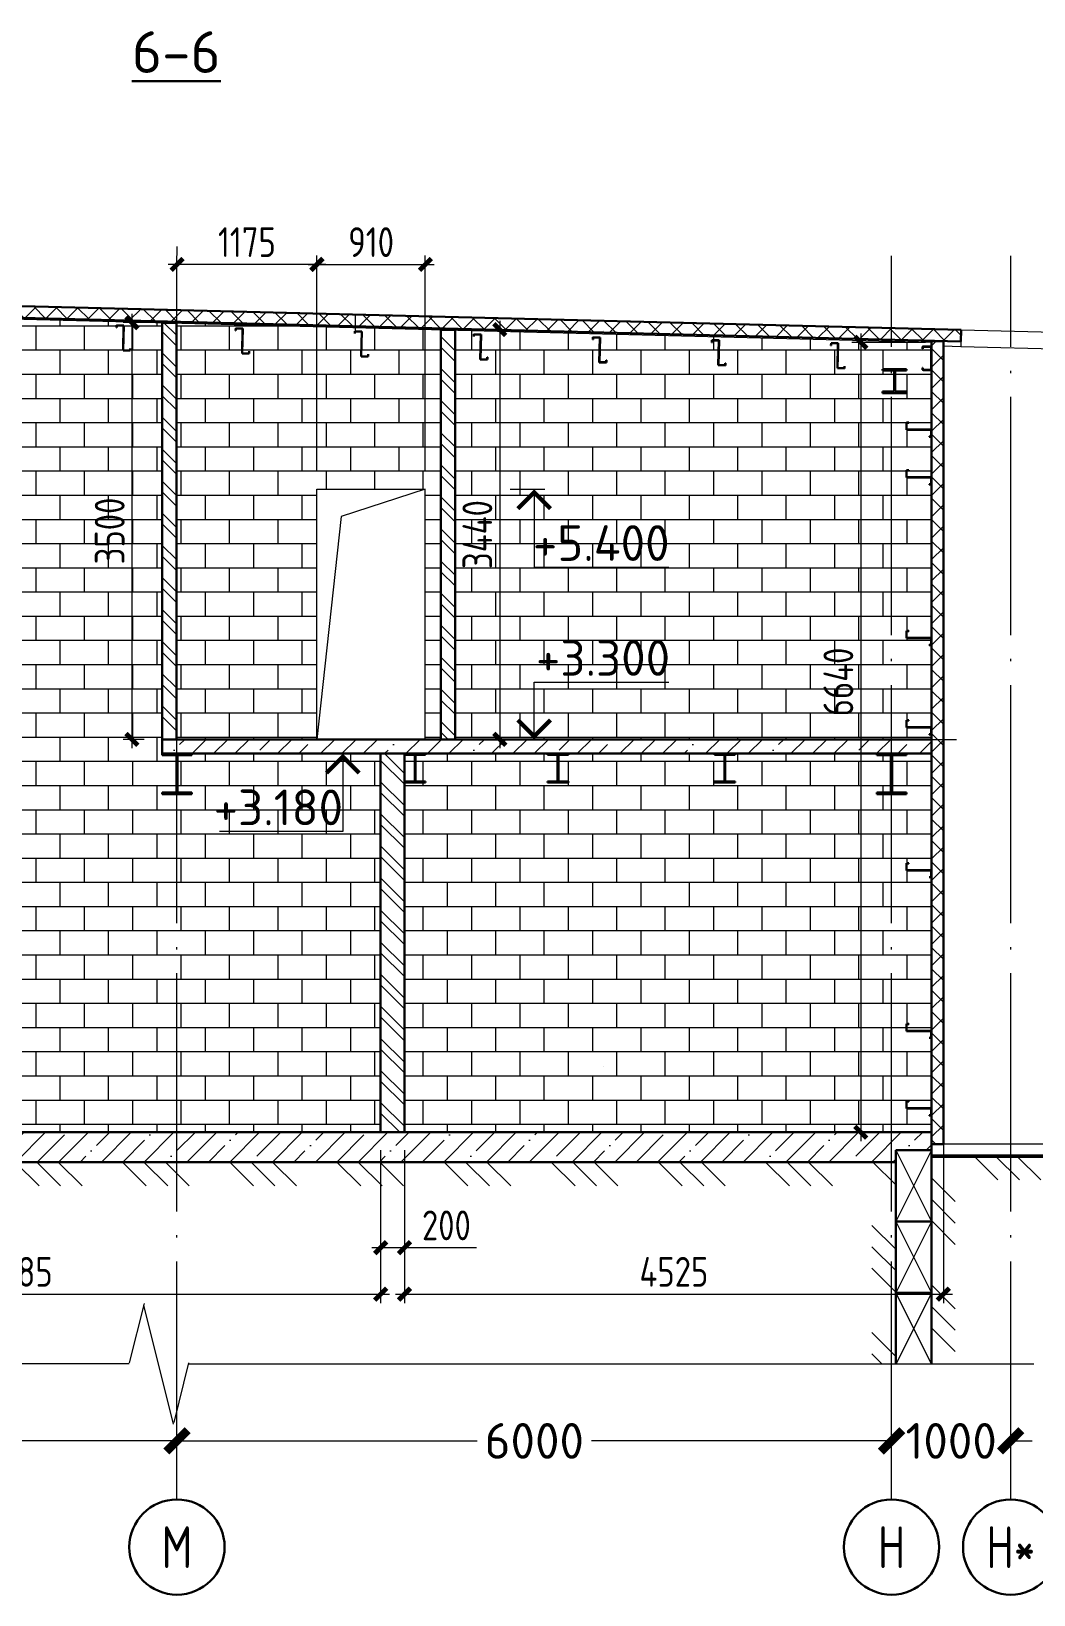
# Model space of a CAD drawing. Extents: x -965262 to 1142518, y -357520 to 71675.
# Drawn here: x 837006 to 845422, y -209034 to -195903 of the extents above; entities that cross this region are included whole.
import ezdxf

# ---------------------------------------------------------------- set-up
doc = ezdxf.new("R2010")
doc.units = 0
doc.header["$LTSCALE"] = 10
doc.linetypes.add('DOTE', pattern=[2.42, 2, -0.2, 0.02, -0.2])
doc.layers.get('0').update_dxf_attribs({"linetype": 'CONTINUOUS', "lineweight": 30})
doc.layers.get('Defpoints').update_dxf_attribs({"linetype": 'CONTINUOUS'})
doc.layers.add('DOTE', color=7, linetype='DOTE', lineweight=9)
doc.styles.add('GOST 2.304', font='isocpeur.ttf', dxfattribs={"width": 0.75, "height": 250})
doc.styles.get("Standard").update_dxf_attribs({"font": 'isocpeur.ttf', "height": 300})
doc.styles.add('ГОСТ 2м', font='isocpeur.ttf', dxfattribs={"width": 0.8, "height": 250})
doc.dimstyles.get("Standard").update_dxf_attribs({"dimscale": 100, "dimtxt": 300, "dimasz": 1.8, "dimexe": 1.8, "dimexo": 0.625, "dimgap": 0.9, "dimtad": 0, "dimdec": 0, "dimzin": 0, "dimdsep": 46, "dimtxsty": 'Standard', "dimblk": 'ARCHTICK', "dimcen": 0.9, "dimclrd": 256, "dimclre": 256, "dimclrt": 256, "dimadec": 0, "dimazin": 0, "dimtfac": 1, "dimtdec": 0, "dimtofl": 0, "dimtmove": 0, "dimatfit": 3, "dimfxl": 1, "dimtolj": 1, "dimtzin": 0, "dimlwd": 15, "dimlwe": 15, "dimarcsym": 0})
doc.dimstyles.new('ГОСТ 2м', dxfattribs={"dimtxt": 250, "dimasz": 100, "dimexe": 75, "dimexo": 150, "dimgap": 62.5, "dimtad": 1, "dimdec": 0, "dimtxsty": 'ГОСТ 2м', "dimblk": 'ARCHTICK', "dimcen": 150, "dimdle": 75, "dimclrd": 256, "dimclre": 256, "dimclrt": 256, "dimadec": 0, "dimazin": 0, "dimtfac": 1, "dimtdec": 0, "dimtmove": 0, "dimatfit": 3, "dimldrblk": 'OBLIQUE', "dimfxl": 1, "dimlwd": 15, "dimlwe": 15, "dimarcsym": 0})

# ---------------------------------------------------------------- blocks, each defined once
blk = doc.blocks.new('_ArchTick')
at = {"color": 0, "linetype": 'ByBlock', "lineweight": 0, "const_width": 0.4}
blk.add_lwpolyline([(-0.5, -0.5), (0.5, 0.5)], dxfattribs=at)
blk = doc.blocks.new('*D657')
at = {"lineweight": 15, "transparency": 16777216}
for p, q in [((832229, -207680), (832229, -207562)), ((838229, -207680), (838229, -207562)), ((832229, -207742), (834749, -207742)), ((838229, -207742), (835709, -207742))]:
    blk.add_line(p, q, dxfattribs=at)
at = {"layer": 'Defpoints', "color": 0, "lineweight": 15, "transparency": 16777216}
for p in [(832229, -207742), (838229, -207742), (838229, -207742)]:
    blk.add_point(p, dxfattribs=at)
at = {"lineweight": 15, "transparency": 16777216, "xscale": 180, "yscale": 180, "zscale": 180, "rotation": 180}
blk.add_blockref('_ArchTick', (832229, -207742), dxfattribs=at)
at = {"lineweight": 15, "transparency": 16777216, "xscale": 180, "yscale": 180, "zscale": 180}
blk.add_blockref('_ArchTick', (838229, -207742), dxfattribs=at)
at = {"lineweight": 15, "transparency": 16777216, "insert": (835229, -207742), "char_height": 300, "attachment_point": 5}
blk.add_mtext('\\A1;6000', dxfattribs=at)
blk = doc.blocks.new('*D658')
at = {"lineweight": 15, "transparency": 16777216}
for p, q in [((838229, -207680), (838229, -207562)), ((844229, -207680), (844229, -207562)), ((838229, -207742), (840749, -207742)), ((844229, -207742), (841709, -207742))]:
    blk.add_line(p, q, dxfattribs=at)
at = {"layer": 'Defpoints', "color": 0, "lineweight": 15, "transparency": 16777216}
for p in [(838229, -207742), (844229, -207742), (844229, -207742)]:
    blk.add_point(p, dxfattribs=at)
at = {"lineweight": 15, "transparency": 16777216, "xscale": 180, "yscale": 180, "zscale": 180, "rotation": 180}
blk.add_blockref('_ArchTick', (838229, -207742), dxfattribs=at)
at = {"lineweight": 15, "transparency": 16777216, "xscale": 180, "yscale": 180, "zscale": 180}
blk.add_blockref('_ArchTick', (844229, -207742), dxfattribs=at)
at = {"lineweight": 15, "transparency": 16777216, "insert": (841229, -207742), "char_height": 300, "attachment_point": 5}
blk.add_mtext('\\A1;6000', dxfattribs=at)
blk = doc.blocks.new('*D659')
at = {"lineweight": 15, "transparency": 16777216}
for p, q in [((844229, -207680), (844229, -207562)), ((845229, -207680), (845229, -207562)), ((844229, -207742), (844049, -207742)), ((845229, -207742), (845409, -207742))]:
    blk.add_line(p, q, dxfattribs=at)
at = {"layer": 'Defpoints', "color": 0, "lineweight": 15, "transparency": 16777216}
for p in [(844229, -207742), (845229, -207742), (845229, -207742)]:
    blk.add_point(p, dxfattribs=at)
at = {"lineweight": 15, "transparency": 16777216, "xscale": 180, "yscale": 180, "zscale": 180}
blk.add_blockref('_ArchTick', (844229, -207742), dxfattribs=at)
at = {"lineweight": 15, "transparency": 16777216, "xscale": 180, "yscale": 180, "zscale": 180, "rotation": 180}
blk.add_blockref('_ArchTick', (845229, -207742), dxfattribs=at)
at = {"lineweight": 15, "transparency": 16777216, "insert": (844729, -207742), "char_height": 300, "attachment_point": 5}
blk.add_mtext('\\A1;1000', dxfattribs=at)
blk = doc.blocks.new('666')
at = {"lineweight": 15}
for p, q in [((962491, 204235), (962326, 204239)), ((962326, 204233), (962490, 204229)), ((962326, 204162), (962399, 204161)), ((962396, 204060), (962376, 203251)), ((962381, 203188), (962402, 204057)), ((962396, 204060), (962400, 204193)), ((962473, 204058), (962396, 204060)), ((962400, 204193), (962409, 204193)), ((962402, 204057), (962473, 204055)), ((962409, 204193), (962406, 204060)), ((962408, 204160), (962489, 204158)), ((962452, 203222), (962473, 204058)), ((962489, 204158), (962491, 204235)), ((963934, 204021), (963938, 204155)), ((963938, 204155), (963947, 204154)), ((963947, 204154), (963944, 204021)), ((964238, 203864), (964245, 204148)), ((964245, 204148), (964255, 204148)), ((964255, 204148), (964247, 203864)), ((965472, 203984), (965476, 204118)), ((965476, 204118), (965485, 204117)), ((965485, 204117), (965482, 203984)), ((967010, 203947), (967014, 204079)), ((967014, 204079), (967023, 204079)), ((967023, 204079), (967020, 203946)), ((962326, 203910), (962393, 203908)), ((962326, 203898), (962392, 203896)), ((962395, 204021), (962402, 204021)), ((962469, 203906), (963931, 203870)), ((962469, 203894), (963930, 203858)), ((963934, 204021), (963913, 203169)), ((963918, 203106), (963940, 204018)), ((963933, 203984), (963940, 203984)), ((964011, 204019), (963934, 204021)), ((963940, 204018), (964011, 204016)), ((963989, 203138), (964011, 204019)), ((964007, 203868), (964054, 203867)), ((964007, 203856), (964054, 203855)), ((964054, 203868), (964480, 203858)), ((964054, 203855), (964054, 203868)), ((964054, 203855), (964054, 203867)), ((964054, 203855), (964480, 203844)), ((964788, 203850), (965469, 203833)), ((964788, 203836), (965468, 203819)), ((965472, 203984), (965451, 203149)), ((965456, 203086), (965478, 203981)), ((965471, 203947), (965478, 203947)), ((965549, 203983), (965472, 203984)), ((965478, 203981), (965549, 203980)), ((965528, 203118), (965549, 203983)), ((967010, 203947), (966992, 203195)), ((966996, 203134), (967016, 203943)), ((967009, 203906), (967015, 203906)), ((967087, 203945), (967010, 203947)), ((967016, 203943), (967087, 203941)), ((967068, 203170), (967087, 203945)), ((965545, 203831), (967007, 203795)), ((965545, 203817), (967006, 203781)), ((967083, 203793), (967134, 203792)), ((967083, 203779), (967134, 203778)), ((962368, 203179), (962371, 203294)), ((962371, 203294), (962377, 203294)), ((962374, 203178), (962376, 203251)), ((966984, 203124), (966987, 203240)), ((966987, 203240), (966993, 203240)), ((962326, 203181), (964403, 203069)), ((962326, 203165), (964402, 203053)), ((962371, 203178), (962374, 203178)), ((962375, 203188), (962381, 203188)), ((962382, 203224), (962452, 203222)), ((963905, 203096), (963908, 203211)), ((963908, 203211), (963914, 203211)), ((963908, 203095), (963911, 203095)), ((963911, 203095), (963913, 203169)), ((963911, 203106), (963918, 203106)), ((963918, 203139), (963989, 203138)), ((964403, 203069), (964402, 203053)), ((964402, 203023), (964403, 203046)), ((964403, 203046), (964403, 203069)), ((964480, 203067), (964403, 203069)), ((964480, 203044), (964403, 203046)), ((964866, 203057), (964788, 203059)), ((964865, 203034), (964788, 203036)), ((964865, 203034), (964866, 203057)), ((964865, 203011), (964865, 203034)), ((964866, 203057), (967134, 203129)), ((964866, 203043), (967134, 203115)), ((964866, 203057), (964866, 203043)), ((965444, 203076), (965446, 203191)), ((965444, 203076), (965447, 203076)), ((965446, 203191), (965453, 203191)), ((965450, 203076), (965451, 203149)), ((965450, 203086), (965456, 203086)), ((965457, 203120), (965528, 203118)), ((966984, 203124), (966987, 203124)), ((966990, 203124), (966992, 203195)), ((966990, 203134), (966996, 203134)), ((966997, 203171), (967068, 203170)), ((964402, 203023), (964480, 203021)), ((964442, 193619), (964442, 203022)), ((964442, 203022), (964463, 203021)), ((964463, 193619), (964463, 203021)), ((964788, 203013), (964865, 203011)), ((964805, 203013), (964826, 203012)), ((964805, 193619), (964805, 203013)), ((964826, 193619), (964826, 203012)), ((964365, 193581), (964365, 193619)), ((964480, 193619), (964365, 193619)), ((964365, 193581), (964480, 193581)), ((964903, 193619), (964788, 193619)), ((964788, 193581), (964903, 193581)), ((964903, 193581), (964903, 193619))]:
    blk.add_line(p, q, dxfattribs=at)
for p, q in [((982980, 203376), (982980, 203394)), ((982980, 203394), (983288, 203394)), ((983128, 203376), (982980, 203376)), ((983128, 203105), (983128, 203376)), ((983288, 203376), (983140, 203376)), ((983140, 203376), (983140, 203105)), ((983140, 203127), (983140, 203358)), ((983288, 203394), (983288, 203376)), ((982980, 203086), (982980, 203105)), ((982980, 203105), (983128, 203105)), ((983288, 203086), (982980, 203086)), ((983140, 203105), (983288, 203105)), ((983288, 203105), (983288, 203086)), ((983288, 202612), (983288, 202704)), ((983288, 202704), (983317, 202704)), ((983317, 202701), (983290, 202701)), ((983290, 202701), (983290, 202614)), ((983317, 202704), (983317, 202701)), ((983608, 202612), (983288, 202612)), ((983290, 202614), (983611, 202614)), ((983582, 202522), (983582, 202524)), ((983582, 202524), (983608, 202524)), ((983582, 202522), (983611, 202522)), ((983608, 202524), (983608, 202612)), ((983611, 202522), (983611, 202614)), ((983288, 201996), (983288, 202089)), ((983288, 202089), (983317, 202089)), ((983317, 202086), (983290, 202086)), ((983290, 202086), (983290, 201999)), ((983317, 202089), (983317, 202086)), ((983608, 201996), (983288, 201996)), ((983290, 201999), (983611, 201999)), ((983582, 201906), (983582, 201909)), ((983582, 201909), (983608, 201909)), ((983582, 201906), (983611, 201906)), ((983608, 201909), (983608, 201996)), ((983611, 201906), (983611, 201999)), ((983288, 199919), (983288, 200012)), ((983288, 200012), (983317, 200012)), ((983317, 200009), (983290, 200009)), ((983290, 200009), (983290, 199922)), ((983317, 200012), (983317, 200009)), ((983608, 199919), (983288, 199919)), ((983290, 199922), (983611, 199922)), ((983582, 199829), (983582, 199832)), ((983582, 199832), (983608, 199832)), ((983582, 199829), (983611, 199829)), ((983608, 199832), (983608, 199919)), ((983611, 199829), (983611, 199922)), ((983288, 198765), (983288, 198858)), ((983288, 198858), (983317, 198858)), ((983317, 198855), (983290, 198855)), ((983290, 198855), (983290, 198768)), ((983317, 198858), (983317, 198855)), ((983608, 198765), (983288, 198765)), ((983290, 198768), (983611, 198768)), ((983582, 198676), (983582, 198678)), ((983582, 198678), (983608, 198678)), ((983582, 198676), (983611, 198676)), ((983608, 198678), (983608, 198765)), ((983611, 198676), (983611, 198768)), ((973672, 198405), (973672, 198427)), ((973672, 198427), (974057, 198427)), ((973858, 198405), (973672, 198405)), ((973858, 197925), (973858, 198405)), ((974057, 198405), (973872, 198405)), ((973872, 198405), (973872, 197925)), ((974057, 198427), (974057, 198405)), ((976807, 198410), (976807, 198427)), ((976807, 198427), (977076, 198427)), ((976936, 198410), (976807, 198410)), ((976936, 198069), (976936, 198410)), ((977076, 198410), (976947, 198410)), ((976947, 198410), (976947, 198069)), ((977076, 198427), (977076, 198410)), ((978653, 198410), (978653, 198427)), ((978653, 198427), (978922, 198427)), ((978782, 198410), (978653, 198410)), ((978782, 198069), (978782, 198410)), ((978922, 198410), (978793, 198410)), ((978793, 198410), (978793, 198069)), ((978922, 198427), (978922, 198410)), ((980807, 198410), (980807, 198427)), ((980807, 198427), (981076, 198427)), ((980936, 198410), (980807, 198410)), ((980936, 198069), (980936, 198410)), ((981076, 198410), (980947, 198410)), ((980947, 198410), (980947, 198069)), ((981076, 198427), (981076, 198410)), ((982903, 198405), (982903, 198427)), ((982903, 198427), (983288, 198427)), ((983088, 198405), (982903, 198405)), ((983088, 197925), (983088, 198405)), ((983288, 198405), (983102, 198405)), ((983102, 198405), (983102, 197925)), ((983288, 198427), (983288, 198405)), ((976807, 198052), (976807, 198069)), ((976807, 198069), (976936, 198069)), ((977076, 198052), (976807, 198052)), ((976947, 198069), (977076, 198069)), ((977076, 198069), (977076, 198052)), ((978653, 198052), (978653, 198069)), ((978653, 198069), (978782, 198069)), ((978922, 198052), (978653, 198052)), ((978793, 198069), (978922, 198069)), ((978922, 198069), (978922, 198052)), ((980807, 198052), (980807, 198069)), ((980807, 198069), (980936, 198069)), ((981076, 198052), (980807, 198052)), ((980947, 198069), (981076, 198069)), ((981076, 198069), (981076, 198052)), ((973672, 197904), (973672, 197925)), ((973672, 197925), (973858, 197925)), ((974057, 197904), (973672, 197904)), ((973872, 197925), (974057, 197925)), ((974057, 197925), (974057, 197904)), ((982903, 197904), (982903, 197925)), ((982903, 197925), (983088, 197925)), ((983288, 197904), (982903, 197904)), ((983102, 197925), (983288, 197925)), ((983288, 197925), (983288, 197904)), ((983288, 196919), (983288, 197012)), ((983288, 197012), (983317, 197012)), ((983317, 197009), (983290, 197009)), ((983290, 197009), (983290, 196922)), ((983317, 197012), (983317, 197009)), ((983608, 196919), (983288, 196919)), ((983290, 196922), (983611, 196922)), ((983582, 196829), (983582, 196832)), ((983582, 196832), (983608, 196832)), ((983582, 196829), (983611, 196829)), ((983608, 196832), (983608, 196919)), ((983611, 196829), (983611, 196922)), ((983288, 194842), (983288, 194935)), ((983288, 194935), (983317, 194935)), ((983608, 194842), (983288, 194842)), ((983317, 194932), (983290, 194932)), ((983290, 194932), (983290, 194845)), ((983290, 194845), (983611, 194845)), ((983317, 194935), (983317, 194932)), ((983582, 194753), (983582, 194755)), ((983582, 194755), (983608, 194755)), ((983582, 194753), (983611, 194753)), ((983608, 194755), (983608, 194842)), ((983611, 194753), (983611, 194845)), ((983288, 193842), (983288, 193935)), ((983288, 193935), (983317, 193935)), ((983317, 193935), (983317, 193932)), ((983608, 193842), (983288, 193842)), ((983317, 193932), (983290, 193932)), ((983290, 193932), (983290, 193845)), ((983290, 193845), (983611, 193845)), ((983582, 193753), (983582, 193755)), ((983582, 193755), (983608, 193755)), ((983582, 193753), (983611, 193753)), ((983608, 193755), (983608, 193842)), ((983611, 193753), (983611, 193845))]:
    blk.add_line(p, q)
blk = doc.blocks.new('*D686')
at = {"lineweight": 15, "transparency": 16777216}
for p, q in [((838229, -197711), (838229, -197786)), ((839479, -197861), (838154, -197861)), ((839404, -199600), (839404, -197786))]:
    blk.add_line(p, q, dxfattribs=at)
at = {"layer": 'Defpoints', "color": 0, "lineweight": 15, "transparency": 16777216}
for p in [(838229, -197861, -1451), (838229, -197861), (839404, -199750, 447)]:
    blk.add_point(p, dxfattribs=at)
at = {"lineweight": 15, "transparency": 16777216, "xscale": 100, "yscale": 100, "zscale": 100, "rotation": 180}
blk.add_blockref('_ArchTick', (838229, -197861), dxfattribs=at)
at = {"lineweight": 15, "transparency": 16777216, "xscale": 100, "yscale": 100, "zscale": 100}
blk.add_blockref('_ArchTick', (839404, -197861), dxfattribs=at)
at = {"lineweight": 15, "transparency": 16777216, "insert": (838816, -197674), "char_height": 250, "attachment_point": 5, "style": 'ГОСТ 2м'}
blk.add_mtext('1175', dxfattribs=at)
blk = doc.blocks.new('_Oblique')
at = {"color": 0, "linetype": 'ByBlock', "lineweight": -2}
blk.add_line((-0.5, -0.5), (0.5, 0.5), dxfattribs=at)
blk = doc.blocks.new('*D687')
at = {"lineweight": 15, "transparency": 16777216}
for p, q in [((839329, -197861), (840389, -197861)), ((839404, -199600), (839404, -197786)), ((840314, -199600), (840314, -197786))]:
    blk.add_line(p, q, dxfattribs=at)
at = {"layer": 'Defpoints', "color": 0, "lineweight": 15, "transparency": 16777216}
for p in [(840314, -197861), (839404, -199750, -1451), (840314, -199750, 447)]:
    blk.add_point(p, dxfattribs=at)
at = {"lineweight": 15, "transparency": 16777216, "xscale": 100, "yscale": 100, "zscale": 100, "rotation": 180}
blk.add_blockref('_ArchTick', (839404, -197861), dxfattribs=at)
at = {"lineweight": 15, "transparency": 16777216, "xscale": 100, "yscale": 100, "zscale": 100}
blk.add_blockref('_ArchTick', (840314, -197861), dxfattribs=at)
at = {"lineweight": 15, "transparency": 16777216, "insert": (839859, -197674), "char_height": 250, "attachment_point": 5, "style": 'ГОСТ 2м'}
blk.add_mtext('910', dxfattribs=at)
blk = doc.blocks.new('*D690')
at = {"lineweight": 15, "transparency": 16777216}
for p, q in [((833854, -205300), (833854, -206585)), ((839939, -205300), (839939, -206585)), ((833779, -206510), (840014, -206510))]:
    blk.add_line(p, q, dxfattribs=at)
at = {"layer": 'Defpoints', "color": 0, "lineweight": 15, "transparency": 16777216}
for p in [(833854, -205150, -1451), (839939, -205150, -1451), (839939, -206510)]:
    blk.add_point(p, dxfattribs=at)
at = {"lineweight": 15, "transparency": 16777216, "xscale": 100, "yscale": 100, "zscale": 100, "rotation": 180}
blk.add_blockref('_ArchTick', (833854, -206510), dxfattribs=at)
at = {"lineweight": 15, "transparency": 16777216, "xscale": 100, "yscale": 100, "zscale": 100}
blk.add_blockref('_ArchTick', (839939, -206510), dxfattribs=at)
at = {"lineweight": 15, "transparency": 16777216, "insert": (836896, -206322), "char_height": 250, "attachment_point": 5, "style": 'ГОСТ 2м'}
blk.add_mtext('6085', dxfattribs=at)
blk = doc.blocks.new('*D691')
at = {"lineweight": 15, "transparency": 16777216}
for p, q in [((844664, -205005), (844664, -206585)), ((840139, -205300), (840139, -206585)), ((840064, -206510), (844739, -206510))]:
    blk.add_line(p, q, dxfattribs=at)
at = {"layer": 'Defpoints', "color": 0, "lineweight": 15, "transparency": 16777216}
for p in [(844664, -204855, -85), (840139, -205150, -1451), (844664, -206510)]:
    blk.add_point(p, dxfattribs=at)
at = {"lineweight": 15, "transparency": 16777216, "xscale": 100, "yscale": 100, "zscale": 100, "rotation": 180}
blk.add_blockref('_ArchTick', (840139, -206510), dxfattribs=at)
at = {"lineweight": 15, "transparency": 16777216, "xscale": 100, "yscale": 100, "zscale": 100}
blk.add_blockref('_ArchTick', (844664, -206510), dxfattribs=at)
at = {"lineweight": 15, "transparency": 16777216, "insert": (842401, -206322), "char_height": 250, "attachment_point": 5, "style": 'ГОСТ 2м'}
blk.add_mtext('4525', dxfattribs=at)
blk = doc.blocks.new('*D692')
at = {"lineweight": 15, "transparency": 16777216}
for p, q in [((839939, -205300), (839939, -206194)), ((840139, -205300), (840139, -206194)), ((839864, -206119), (840139, -206119)), ((840139, -206119), (840744, -206119))]:
    blk.add_line(p, q, dxfattribs=at)
at = {"layer": 'Defpoints', "color": 0, "lineweight": 15, "transparency": 16777216}
for p in [(839939, -205150, -1451), (840139, -205150, -1451), (840139, -206119)]:
    blk.add_point(p, dxfattribs=at)
at = {"lineweight": 15, "transparency": 16777216, "xscale": 100, "yscale": 100, "zscale": 100, "rotation": 180}
blk.add_blockref('_ArchTick', (839939, -206119), dxfattribs=at)
at = {"lineweight": 15, "transparency": 16777216, "xscale": 100, "yscale": 100, "zscale": 100}
blk.add_blockref('_ArchTick', (840139, -206119), dxfattribs=at)
at = {"lineweight": 15, "transparency": 16777216, "insert": (840491, -205932), "char_height": 250, "attachment_point": 5, "style": 'ГОСТ 2м'}
blk.add_mtext('200', dxfattribs=at)
blk = doc.blocks.new('*D694')
at = {"lineweight": 15, "transparency": 16777216}
for p, q in [((844514, -198516), (843895, -198516)), ((843970, -198441), (843970, -205225)), ((844414, -205150), (843895, -205150))]:
    blk.add_line(p, q, dxfattribs=at)
at = {"layer": 'Defpoints', "color": 0, "lineweight": 15, "transparency": 16777216}
for p in [(844664, -198516), (843970, -205150), (844564, -205150)]:
    blk.add_point(p, dxfattribs=at)
at = {"lineweight": 15, "transparency": 16777216, "xscale": 100, "yscale": 100, "zscale": 100}
for p, rotation in [((843970, -198516), 90), ((843970, -205150), 270)]:
    blk.add_blockref('_ArchTick', p, dxfattribs=dict(at, rotation=rotation))
at = {"lineweight": 15, "transparency": 16777216, "insert": (843782, -201368), "char_height": 250, "attachment_point": 5, "rotation": 90, "style": 'ГОСТ 2м'}
blk.add_mtext('6640', dxfattribs=at)
blk = doc.blocks.new('*D695')
at = {"lineweight": 15, "transparency": 16777216}
for p, q in [((837851, -198275), (837851, -201925)), ((837954, -198350), (837776, -198350)), ((837954, -201850), (837776, -201850))]:
    blk.add_line(p, q, dxfattribs=at)
at = {"layer": 'Defpoints', "color": 0, "lineweight": 15, "transparency": 16777216}
for p in [(838104, -198350, -1451), (837851, -201850), (838104, -201850, -1451)]:
    blk.add_point(p, dxfattribs=at)
at = {"lineweight": 15, "transparency": 16777216, "xscale": 100, "yscale": 100, "zscale": 100}
for p, rotation in [((837851, -198350), 90), ((837851, -201850), 270)]:
    blk.add_blockref('_ArchTick', p, dxfattribs=dict(at, rotation=rotation))
at = {"lineweight": 15, "transparency": 16777216, "insert": (837664, -200100), "char_height": 250, "attachment_point": 5, "rotation": 90, "style": 'ГОСТ 2м'}
blk.add_mtext('3500', dxfattribs=at)
blk = doc.blocks.new('*D696')
at = {"lineweight": 15, "transparency": 16777216}
for p, q in [((840939, -198334), (840939, -201925)), ((840594, -198409), (841014, -198409)), ((840594, -201850), (841014, -201850))]:
    blk.add_line(p, q, dxfattribs=at)
at = {"layer": 'Defpoints', "color": 0, "lineweight": 15, "transparency": 16777216}
for p in [(840444, -198409), (840444, -201850), (840939, -201850)]:
    blk.add_point(p, dxfattribs=at)
at = {"lineweight": 15, "transparency": 16777216, "xscale": 100, "yscale": 100, "zscale": 100}
for p, rotation in [((840939, -198409), 90), ((840939, -201850), 270)]:
    blk.add_blockref('_ArchTick', p, dxfattribs=dict(at, rotation=rotation))
at = {"lineweight": 15, "transparency": 16777216, "insert": (840751, -200130), "char_height": 250, "attachment_point": 5, "rotation": 90, "style": 'ГОСТ 2м'}
blk.add_mtext('3440', dxfattribs=at)

msp = doc.modelspace()

# ---------------------------------------------------------------- hatches: boundary and pattern name
at = {"lineweight": 15}
h = msp.add_hatch(dxfattribs=at)
h.set_pattern_fill('ANSI37', color=30, scale=40, style=0)
h.set_pattern_definition([(45, (870353.32, -189336.09), (-89.80256, 89.80256), []), (135, (870353.32, -189336.09), (-89.80256, -89.80256), [])])
h.paths.add_polyline_path([(844811.2, -198509.4), (830728.7, -198154.7), (830728.7, -198054.6), (844813.7, -198409.4)])
h = msp.add_hatch(dxfattribs=at)
h.set_pattern_fill('AR-B816', color=4)
h.set_pattern_definition([(0, (2170037.43, -226215.38), (0, 203.2), []), (90, (2170037.43, -226215.38), (-203.2, 203.2), [203.2, -203.2])])
h.paths.add_polyline_path([(833853.7, -205149.9), (833853.7, -198243.4), (838103.7, -198350.5), (838103.7, -201983.9), (838224.2, -201983.9), (838224.2, -202295.9), (838103.7, -202295.9), (838103.7, -202309.9), (838353.7, -202309.9), (838353.7, -202295.9), (838233.2, -202295.9), (838233.2, -201983.9), (838353.7, -201983.9), (838353.7, -201969.9), (839938.7, -201969.9), (839938.7, -205149.9), (833853.7, -205149.9)])
h.paths.add_polyline_path([(838223.7, -201849.9), (838223.7, -198353.5), (840443.7, -198409.4), (840443.7, -201849.9)])
h.paths.add_polyline_path([(840313.7, -201849.9), (839403.7, -201849.9), (839403.7, -199749.9), (840313.7, -199749.9)], flags=16)
h.paths.add_polyline_path([(840563.7, -201849.9), (840563.7, -198412.4), (844563.7, -198513.2), (844563.7, -201849.9)])
h.paths.add_polyline_path([(840138.7, -205149.9), (840138.7, -201969.9), (844563.7, -201969.9), (844563.7, -205149.9)])
h.paths.add_polyline_path([(841142, -200426.3), (842462, -200426.3), (842462, -199976.3), (841142, -199976.3)], flags=24)
h.paths.add_polyline_path([(841168.4, -201390.9), (842458.4, -201390.9), (842458.4, -200940.9), (841168.4, -200940.9)], flags=24)
h.paths.add_polyline_path([(838462.3, -202646.3), (839692.3, -202646.3), (839692.3, -202196.3), (838462.3, -202196.3)], flags=24)
h.paths.add_polyline_path([(837951.3, -200442.7), (837951.3, -199757.7), (837351.3, -199757.7), (837351.3, -200442.7)], flags=24)
h.paths.add_polyline_path([(834687.8, -202019.2), (834687.8, -201374.2), (834087.8, -201374.2), (834087.8, -202019.2)], flags=24)
h.paths.add_polyline_path([(841038.8, -200492.2), (841038.8, -199767.2), (840438.8, -199767.2), (840438.8, -200492.2)], flags=9)
h.paths.add_polyline_path([(844069.9, -201720), (844069.9, -201015), (843469.9, -201015), (843469.9, -201720)], flags=24)
h = msp.add_hatch(dxfattribs=at)
h.set_pattern_fill('ANSI32', color=1, scale=20, angle=90, style=0)
h.set_pattern_definition([(135, (779744.37, -202029.55), (-134.70384, -134.70384), []), (135, (779744.37, -201939.75), (-134.70384, -134.70384), [])])
h.paths.add_polyline_path([(838223.7, -198353.5), (838103.7, -198350.5), (838103.7, -201849.9), (838223.7, -201849.9)])
h = msp.add_hatch(dxfattribs=at)
h.set_pattern_fill('ANSI32', color=1, scale=20, angle=90, style=0)
h.set_pattern_definition([(135, (760400.46, -202029.55), (-134.70384, -134.70384), []), (135, (760400.46, -201939.75), (-134.70384, -134.70384), [])])
h.paths.add_polyline_path([(840563.7, -201849.9), (840443.7, -201849.9), (840443.7, -198409.4), (840563.7, -198412.4)])
h = msp.add_hatch(dxfattribs=at)
h.set_pattern_fill('ANSI37', color=30, scale=40, style=0)
h.set_pattern_definition([(45, (2170037.43, -226215.38), (-89.802561, 89.802561), []), (135, (2170037.43, -226215.38), (-89.802561, -89.802561), [])])
h.paths.add_polyline_path([(844663.7, -205249.9), (844563.7, -205249.9), (844563.7, -198545.7), (844663.7, -198545.7)])
h.paths.add_polyline_path([(844563.7, -198545.7), (844663.7, -198545.7), (844663.7, -198505.7), (844563.7, -198505.7)])
h = msp.add_hatch(dxfattribs=at)
h.set_pattern_fill('ANSI35', color=256, scale=40, style=0)
h.set_pattern_definition([(45, (779744.37, -202029.55), (-179.6051, 179.6051), []), (45, (779923.97, -202029.55), (-179.6051, 179.6051), [317.5, -63.5, 0, -63.5])])
h.paths.add_polyline_path([(844563.7, -201849.9), (844228.7, -201849.9), (844228.7, -201969.9), (844563.7, -201969.9)])
h.paths.add_polyline_path([(838228.7, -201849.9), (838103.7, -201849.9), (838103.7, -201969.9), (838228.7, -201969.9)])
h.paths.add_polyline_path([(844228.7, -201849.9), (838228.7, -201849.9), (838228.7, -201969.9), (844228.7, -201969.9)])
h = msp.add_hatch(dxfattribs=at)
h.set_pattern_fill('ANSI32', color=4, scale=20, angle=90, style=0)
h.set_pattern_definition([(135, (870353.32, -189336.1), (-134.7038, -134.7038), []), (135, (870353.32, -189246.29), (-134.7038, -134.7038), [])])
h.paths.add_polyline_path([(840138.7, -201969.9), (839938.7, -201969.9), (839938.7, -205149.9), (840138.7, -205149.9)])
h = msp.add_hatch(dxfattribs=at)
h.set_pattern_fill('ANSI35', color=256, scale=40, style=0)
h.set_pattern_definition([(45, (879400.35, -202029.55), (-179.6051, 179.6051), []), (45, (879579.95, -202029.55), (-179.6051, 179.6051), [317.5, -63.5, 0, -63.5])])
h.paths.add_polyline_path([(830728.7, -205399.9), (830728.7, -205149.9), (844563.7, -205149.9), (844563.7, -205299.9), (844263.7, -205299.9), (844263.7, -205399.9)])
h = msp.add_hatch(dxfattribs=at)
h.set_pattern_fill('MCSHATCHBG', color=256, scale=40, angle=90, style=0, pattern_type=2)
h.set_pattern_definition([(135, (879400.35, -202029.55), (-450, -450), []), (135, (879400.35, -201849.55), (-450, -450), []), (135, (879400.35, -202569.55), (-450, -450), [])])
h.paths.add_polyline_path([(845228.7, -205349.9), (844563.7, -205349.9), (844563.7, -207094.1), (844763.7, -207094.1), (844763.7, -205549.9), (845228.7, -205549.9)])
h.paths.add_polyline_path([(846552.5, -205349.9), (845228.7, -205349.9), (845228.7, -205549.9), (846552.5, -205549.9)])
h.paths.add_polyline_path([(838228.7, -205399.9), (832228.7, -205399.9), (832228.7, -205599.9), (838228.7, -205599.9)])
h.paths.add_polyline_path([(832228.7, -205399.9), (830728.7, -205399.9), (830728.7, -205599.9), (832228.7, -205599.9)])
h.paths.add_polyline_path([(844228.7, -205399.9), (838228.7, -205399.9), (838228.7, -205599.9), (844063.7, -205599.9), (844063.7, -207094.1), (844228.7, -207094.1)])
h.paths.add_polyline_path([(844263.7, -205399.9), (844228.7, -205399.9), (844228.7, -207094.1), (844262.9, -207094.1)])

# ---------------------------------------------------------------- linework, layer by layer
at = {"color": 30}
for p, q in [((830728.7, -198054.6, 4225.6), (844813.7, -198409.4, 4225.6)), ((830728.7, -198154.7, 4225.6), (844811.2, -198509.4, 4225.6)), ((844663.7, -198505.7, 3280.1), (844563.7, -198505.7, 3788)), ((844813.7, -198409.4, 4225.6), (844811.2, -198509.4, 4225.6)), ((844563.7, -205249.9, 4733.5), (844663.7, -205249.9, 4733.5))]:
    msp.add_line(p, q, dxfattribs=at)
at = {"color": 4, "lineweight": 15}
for p, q in [((833853.7, -198243.4, 3282.3), (844563.7, -198513.2, 3282.3)), ((844563.7, -205149.9, 4733.5), (844563.7, -198545.7, 4733.5)), ((839403.7, -199749.9, 5180.3), (840313.7, -199749.9, 5114.3)), ((840313.7, -199749.9, 5180.3), (839606.8, -199978.1, 3729)), ((839606.8, -199978.1, 3729), (839403.7, -201849.9, 5180.3))]:
    msp.add_line(p, q, dxfattribs=at)
for p, q in [((837722.4, -198372.5, 4225.6), (837721.9, -198391.5, 4225.6)), ((837721.9, -198391.5, 4225.6), (837723.5, -198391.5, 4225.6)), ((837782.4, -198374, 4225.6), (837722.4, -198372.5, 4225.6)), ((837723.5, -198391.5, 4225.6), (837724, -198374.1, 4225.6)), ((837724, -198374.1, 4225.6), (837780.7, -198375.5, 4225.6)), ((837780.7, -198375.5, 4225.6), (837775.7, -198583.9, 4225.6)), ((837777.3, -198582.3, 4225.6), (837782.4, -198374, 4225.6)), ((838722.1, -198397.4, 4225.6), (838721.6, -198416.4, 4225.6)), ((838782.1, -198398.9, 4225.6), (838722.1, -198397.4, 4225.6)), ((838723.2, -198416.5, 4225.6), (838723.7, -198399.1, 4225.6)), ((838723.7, -198399.1, 4225.6), (838780.4, -198400.5, 4225.6)), ((838780.4, -198400.5, 4225.6), (838775.3, -198608.8, 4225.6)), ((838777, -198607.2, 4225.6), (838782.1, -198398.9, 4225.6)), ((838721.6, -198416.4, 4225.6), (838723.2, -198416.5, 4225.6)), ((839721.8, -198422.4, 4225.6), (839721.3, -198441.4, 4225.6)), ((839721.3, -198441.4, 4225.6), (839722.9, -198441.4, 4225.6)), ((839781.8, -198423.9, 4225.6), (839721.8, -198422.4, 4225.6)), ((839722.9, -198441.4, 4225.6), (839723.3, -198424, 4225.6)), ((839723.3, -198424, 4225.6), (839780.1, -198425.4, 4225.6)), ((839780.1, -198425.4, 4225.6), (839775, -198633.8, 4225.6)), ((839776.7, -198632.2, 4225.6), (839781.8, -198423.9, 4225.6)), ((840721.5, -198447.3, 4225.6), (840721, -198466.3, 4225.6)), ((840721, -198466.3, 4225.6), (840722.6, -198466.4, 4225.6)), ((840781.5, -198448.8, 4225.6), (840721.5, -198447.3, 4225.6)), ((840722.6, -198466.4, 4225.6), (840723, -198449, 4225.6)), ((840723, -198449, 4225.6), (840779.8, -198450.4, 4225.6)), ((840779.8, -198450.4, 4225.6), (840774.7, -198658.7, 4225.6)), ((840776.4, -198657.1, 4225.6), (840781.5, -198448.8, 4225.6)), ((841721.2, -198472.3, 4225.6), (841720.7, -198491.3, 4225.6)), ((841720.7, -198491.3, 4225.6), (841722.3, -198491.3, 4225.6)), ((841781.1, -198473.8, 4225.6), (841721.2, -198472.3, 4225.6)), ((841722.3, -198491.3, 4225.6), (841722.7, -198473.9, 4225.6)), ((841722.7, -198473.9, 4225.6), (841779.5, -198475.3, 4225.6)), ((841779.5, -198475.3, 4225.6), (841774.4, -198683.7, 4225.6)), ((841776, -198682.1, 4225.6), (841781.1, -198473.8, 4225.6)), ((842720.8, -198497.2, 4225.6), (842720.4, -198516.2, 4225.6)), ((842720.4, -198516.2, 4225.6), (842722, -198516.3, 4225.6)), ((842780.8, -198498.7, 4225.6), (842720.8, -198497.2, 4225.6)), ((842722, -198516.3, 4225.6), (842722.4, -198498.9, 4225.6)), ((842722.4, -198498.9, 4225.6), (842779.2, -198500.3, 4225.6)), ((842779.2, -198500.3, 4225.6), (842774.1, -198708.6, 4225.6)), ((842775.7, -198707, 4225.6), (842780.8, -198498.7, 4225.6)), ((843720.5, -198522.2, 4225.6), (843720.1, -198541.2, 4225.6)), ((843780.5, -198523.7, 4225.6), (843720.5, -198522.2, 4225.6)), ((843721.7, -198541.2, 4225.6), (843722.1, -198523.8, 4225.6)), ((843722.1, -198523.8, 4225.6), (843778.9, -198525.2, 4225.6)), ((843778.9, -198525.2, 4225.6), (843773.8, -198733.6, 4225.6)), ((843775.4, -198732, 4225.6), (843780.5, -198523.7, 4225.6)), ((837775.7, -198583.9, 4225.6), (837835.6, -198585.3, 4225.6)), ((837834.1, -198583.7, 4225.6), (837777.3, -198582.3, 4225.6)), ((837834.5, -198566.3, 4225.6), (837834.1, -198583.7, 4225.6)), ((837836.1, -198566.3, 4225.6), (837834.5, -198566.3, 4225.6)), ((837835.6, -198585.3, 4225.6), (837836.1, -198566.3, 4225.6)), ((838775.3, -198608.8, 4225.6), (838835.3, -198610.3, 4225.6)), ((838833.8, -198608.6, 4225.6), (838777, -198607.2, 4225.6)), ((838834.2, -198591.2, 4225.6), (838833.8, -198608.6, 4225.6)), ((838835.8, -198591.3, 4225.6), (838834.2, -198591.2, 4225.6)), ((838835.3, -198610.3, 4225.6), (838835.8, -198591.3, 4225.6)), ((839775, -198633.8, 4225.6), (839835, -198635.2, 4225.6)), ((839833.5, -198633.6, 4225.6), (839776.7, -198632.2, 4225.6)), ((839833.9, -198616.2, 4225.6), (839833.5, -198633.6, 4225.6)), ((839835.5, -198616.2, 4225.6), (839833.9, -198616.2, 4225.6)), ((839835, -198635.2, 4225.6), (839835.5, -198616.2, 4225.6)), ((840774.7, -198658.7, 4225.6), (840834.7, -198660.2, 4225.6)), ((840833.1, -198658.5, 4225.6), (840776.4, -198657.1, 4225.6)), ((840833.6, -198641.1, 4225.6), (840833.1, -198658.5, 4225.6)), ((840835.2, -198641.2, 4225.6), (840833.6, -198641.1, 4225.6)), ((840834.7, -198660.2, 4225.6), (840835.2, -198641.2, 4225.6)), ((841833.3, -198666.1, 4225.6), (841832.8, -198683.5, 4225.6)), ((841834.9, -198666.1, 4225.6), (841833.3, -198666.1, 4225.6)), ((841834.4, -198685.1, 4225.6), (841834.9, -198666.1, 4225.6)), ((843720.1, -198541.2, 4225.6), (843721.7, -198541.2, 4225.6)), ((844491.9, -198569.7, 4225.6), (844488.7, -198569.7, 4225.6)), ((841774.4, -198683.7, 4225.6), (841834.4, -198685.1, 4225.6)), ((841832.8, -198683.5, 4225.6), (841776, -198682.1, 4225.6)), ((842774.1, -198708.6, 4225.6), (842834.1, -198710.1, 4225.6)), ((842832.5, -198708.4, 4225.6), (842775.7, -198707, 4225.6)), ((842832.9, -198691, 4225.6), (842832.5, -198708.4, 4225.6)), ((842834.5, -198691.1, 4225.6), (842832.9, -198691, 4225.6)), ((842834.1, -198710.1, 4225.6), (842834.5, -198691.1, 4225.6)), ((843773.8, -198733.6, 4225.6), (843833.8, -198735, 4225.6)), ((843832.2, -198733.4, 4225.6), (843775.4, -198732, 4225.6)), ((843832.6, -198716, 4225.6), (843832.2, -198733.4, 4225.6)), ((843834.2, -198716, 4225.6), (843832.6, -198716, 4225.6)), ((843833.8, -198735, 4225.6), (843834.2, -198716, 4225.6)), ((844491.9, -198729.7, 4225.6), (844488.7, -198729.7, 4225.6)), ((830728.7, -205149.9, 5809.4), (844563.7, -205149.9, 4806.1)), ((844563.7, -205149.9, 4733.5), (844563.7, -205299.9, 4733.5)), ((844263.7, -205299.9, 4733.5), (844563.7, -205299.9, 4733.5)), ((844263.7, -205299.9, 4733.5), (844563.7, -205299.9, 4733.5)), ((844263.7, -205299.9, 4733.5), (844263.7, -205899.9, 4733.5)), ((844563.7, -205299.9, 4733.5), (844563.7, -205899.9, 4733.5)), ((830728.7, -205399.9, 5797.4), (844263.7, -205399.9, 4799.9)), ((844263.7, -205899.9, 4733.5), (844563.7, -205899.9, 4733.5)), ((844263.7, -205899.9, 4733.5), (844563.7, -205899.9, 4733.5)), ((844263.7, -205899.9, 4733.5), (844263.7, -206499.9, 4733.5)), ((844563.7, -205899.9, 4733.5), (844563.7, -206499.9, 4733.5)), ((844263.7, -206499.9, 4733.5), (844563.7, -206499.9, 4733.5)), ((844263.7, -206499.9, 4733.5), (844563.7, -206499.9, 4733.5)), ((844263.7, -206499.9, 4733.5), (844263.7, -207094.1, 4733.5)), ((844563.7, -206499.9, 4733.5), (844563.7, -207094.1, 4733.5))]:
    msp.add_line(p, q)
at = {"color": 1}
for p, q in [((838103.7, -201849.9, 4733.5), (838103.7, -198350.5, 4733.5)), ((838223.7, -198353.5, 4733.5), (838103.7, -198350.5, 4733.5)), ((838223.7, -201849.9, 4733.5), (838223.7, -198353.5, 4733.5)), ((840443.7, -201849.9, 4733.5), (840443.7, -198409.4, 4733.5)), ((840563.7, -198412.4, 4733.5), (840443.7, -198409.4, 4733.5)), ((840563.7, -201849.9, 4733.5), (840563.7, -198412.4, 4733.5)), ((838223.7, -201849.9, 4733.5), (838103.7, -201849.9, 4733.5)), ((840563.7, -201849.9, 4733.5), (840443.7, -201849.9, 4733.5))]:
    msp.add_line(p, q, dxfattribs=at)
at = {"color": 30, "ltscale": 10, "extrusion": (0, 0, -1)}
for p, q in [((844563.7, -198505.7, 3788), (844563.7, -205249.9, 4733.5)), ((844663.7, -198505.7, 3280.1), (844663.7, -205249.9, 4733.5))]:
    msp.add_line(p, q, dxfattribs=at)
at = {"color": 30, "lineweight": 15}
for p in [(844811.2, -198509.4, 4225.6), (844663.7, -198545.7, 4225.6)]:
    msp.add_line(p, (844810.2, -198549.4, 4225.6), dxfattribs=at)
at = {"color": 6, "lineweight": 15}
for p, q in [((844813.7, -198409.4, 4225.6), (845813.7, -198434.6, 4225.6)), ((844810.2, -198549.4, 4225.6), (845810.2, -198574.6, 4225.6))]:
    msp.add_line(p, q, dxfattribs=at)
at = {"color": 4, "lineweight": 15, "ltscale": 100}
for p, q in [((839403.7, -201849.9, 3282.3), (839403.7, -199749.9, 3282.3)), ((840313.7, -201849.9, 3282.3), (840313.7, -199749.9, 3282.3))]:
    msp.add_line(p, q, dxfattribs=at)
at = {"lineweight": 15, "ltscale": 100}
for p, q in [((841026.2, -199749.9, 4206), (841317.4, -199749.9, 4206)), ((841227.4, -199749.9, 4206), (841227.4, -200405.3, 4206)), ((841227.4, -200405.3, 4206), (842359.1, -200405.3, 4206)), ((841227.4, -201849.9, 4206), (841227.4, -201369.9, 4206)), ((841227.4, -201369.9, 4206), (842359.1, -201369.9, 4206)), ((840371.1, -201849.9, 4206), (840710.9, -201849.9, 4206)), ((839856.5, -201969.9, 3282.3), (839516.7, -201969.9, 3282.3)), ((839621.7, -201969.9, 3282.3), (839621.7, -202625.3, 3282.3)), ((839621.7, -202625.3, 3282.3), (838586.7, -202625.3, 3282.3))]:
    msp.add_line(p, q, dxfattribs=at)
at = {"lineweight": 15}
for p, q in [((839403.7, -201849.9, 5180.3), (840313.7, -201849.9, 5114.3)), ((844263.7, -205299.9, 4733.5), (844563.7, -205899.9, 4733.5)), ((844563.7, -205299.9, 4733.5), (844263.7, -205899.9, 4733.5)), ((844263.7, -205899.9, 4733.5), (844563.7, -206499.9, 4733.5)), ((844563.7, -205899.9, 4733.5), (844263.7, -206499.9, 4733.5)), ((844263.7, -206499.9, 4733.5), (844560.8, -207094.1, 4733.5)), ((844563.7, -206499.9, 4733.5), (844267.6, -207094.1, 4733.5))]:
    msp.add_line(p, q, dxfattribs=at)
at = {"color": 1, "lineweight": 15}
msp.add_line((844563.7, -201849.9, 4733.5), (844773.7, -201849.9, 6184.8), dxfattribs=at)
at = {"color": 4}
for p, q in [((839938.7, -205149.9, 3282.3), (839938.7, -201969.9, 3282.3)), ((840138.7, -201969.9, 3282.3), (839938.7, -201969.9, 3282.3)), ((840138.7, -205149.9, 3282.3), (840138.7, -201969.9, 3282.3))]:
    msp.add_line(p, q, dxfattribs=at)
at = {"lineweight": 50}
msp.add_line((844563.7, -205349.9, 4733.5), (846552.5, -205349.9, 4733.5), dxfattribs=at)
at = {"color": 6, "lineweight": 15, "extrusion": (0, 0, -1)}
msp.add_line((845663.7, -205249.9, 4733.5), (844663.7, -205249.9, 4733.5), dxfattribs=at)
at = {"color": 5, "linetype": 'Continuous', "lineweight": 0, "ltscale": 10, "extrusion": (1, 0, 0), "elevation": 841807.7}
for points in [[(-198413.7, 4733.5), (-198413.7, 4733.5)], [(-204599.3, 4733.5), (-204599.3, 4733.5)], [(-204599.3, 4733.5), (-204599.3, 4733.5)]]:
    msp.add_lwpolyline(points, dxfattribs=at)
at = {"elevation": 4225.6}
for points in [[(844488.7, -198729.7), (844488.7, -198743.3, 0.4142136), (844495.1, -198749.7), (844557.3, -198749.7, 0.4142136), (844563.7, -198743.3), (844563.7, -198556.1, 0.4142136), (844557.3, -198549.7), (844495.1, -198549.7, 0.4142136), (844488.7, -198556.1), (844488.7, -198569.7)], [(844491.9, -198729.7), (844491.9, -198743.3, 0.4142136), (844495.1, -198746.5), (844557.3, -198746.5, 0.4142136), (844560.5, -198743.3), (844560.5, -198556.1, 0.4142136), (844557.3, -198552.9), (844495.1, -198552.9, 0.4142136), (844491.9, -198556.1), (844491.9, -198569.7)]]:
    msp.add_lwpolyline(points, format="xyb", dxfattribs=at)
at = {"lineweight": 15, "ltscale": 100, "const_width": 36}
for points, elevation in [([(841364.7, -199912.6), (841227.4, -199775.4), (841090.2, -199912.6)], 5291.1), ([(841364.7, -201687.2), (841227.4, -201824.5), (841090.2, -201687.2)], 5291.1), ([(839484.4, -202132.6), (839621.7, -201995.4), (839758.9, -202132.6)], 4367.4)]:
    msp.add_lwpolyline(points, dxfattribs=dict(at, elevation=elevation))
at = {"elevation": 4733.5}
msp.add_lwpolyline([(844563.7, -201849.9), (838103.7, -201849.9), (838103.7, -201969.9), (844563.7, -201969.9)], close=True, dxfattribs=at)
at = {"color": 5, "lineweight": 15, "ltscale": 10, "extrusion": (-0.004742, -0.019031, -0.999808)}
for points, elevation in [([(863040.1, -2012.9), (863040.1, -1497.5)], -6605), ([(863523.7, -1618.8), (863523.7, -1103.4)], -6567)]:
    msp.add_lwpolyline(points, dxfattribs=dict(at, elevation=elevation))
at = {"color": 5, "lineweight": 15, "ltscale": 10, "extrusion": (-0.004742, 0.019031, -0.999808), "elevation": -14468.4}
msp.add_lwpolyline([(-763136.3, -403895.1), (-763136.3, -402864.3)], dxfattribs=at)
at = {"color": 5, "lineweight": 15, "ltscale": 10, "extrusion": (0, 1, 0), "elevation": -207094.1}
for points in [[(-837826.3, 6574.4), (-830728.7, 6542)], [(-838324.7, 6574.4), (-845422.3, 6542)]]:
    msp.add_lwpolyline(points, dxfattribs=at)
at = {"layer": 'DOTE', "lineweight": 5, "ltscale": 100}
for p, q in [((838228.7, -208234.1, 3282.3), (838228.7, -197788.5, 3282.3)), ((844228.7, -208234.1, 3282.3), (844228.7, -197788.5, 3282.3)), ((845228.7, -208234.1, 3282.3), (845228.7, -197788.5, 3282.3)), ((839728.7, -198421.4, 3282.3), (839728.7, -198281.3, 3282.3))]:
    msp.add_line(p, q, dxfattribs=at)
at = {"layer": 'DOTE', "linetype": 'Continuous', "lineweight": 30}
for centre in [(838228.7, -208634.1, 3282.3), (844228.7, -208634.1, 3282.3), (845228.7, -208634.1, 3282.3)]:
    msp.add_circle(centre, 400, dxfattribs=at)

# ---------------------------------------------------------------- block references
at = {"xscale": 0.6499999999941792, "yscale": 0.6499999999941792, "zscale": 0.6499999999941792}
msp.add_blockref('666', (205216.7, -330947.5, 3282.3), dxfattribs=at)

# ---------------------------------------------------------------- texts
at = {"lineweight": 15, "ltscale": 100, "style": 'GOST 2.304'}
for s, p in [('+5.400', (841217, -200351.3, 4206)), ('+3.300', (841243.4, -201315.9, 4206)), ('+3.180', (838537.3, -202571.3, 3282.3))]:
    msp.add_text(s, height=300, dxfattribs=at).set_placement(p)
at = {"layer": 'DOTE', "linetype": 'Continuous', "lineweight": 30, "ltscale": 100, "char_height": 350, "width": 800, "attachment_point": 5, "style": 'GOST 2.304'}
for s, insert in [('{\\W1;\\L\\C5;6-6}', (838223.2, -196078.1, 3306.5)), ('М', (838228.7, -208634.1, 3282.3)), ('Н', (844228.7, -208634.1, 3282.3)), ('Н*', (845228.7, -208634.1, 3282.3))]:
    msp.add_mtext(s, dxfattribs=dict(at, insert=insert))

# ---------------------------------------------------------------- dimensions: what is measured, and where the dimension line sits
at = {"lineweight": 15}
dim = msp.add_linear_dim(base=(838228.7, -197861.1, 4733.5), p1=(839403.7, -199749.9, 5180.3), p2=(838228.7, -197861.1, 3282.3), angle=180, dimstyle='ГОСТ 2м', dxfattribs=at)
dim.commit()
dim.dimension.update_dxf_attribs({"geometry": '*D686', "text_midpoint": (838816.2, -197673.6, 4733.5)})
for base, p1, p2, picture, middle in [((840313.7, -197861.1, 4733.5), (839403.7, -199749.9, 3282.3), (840313.7, -199749.9, 5180.3), '*D687', (839858.7, -197673.6, 4733.5)), ((844663.7, -206509.9, 4733.5), (840138.7, -205149.9, 3282.3), (844663.7, -204855.5, 4648.5), '*D691', (842401.2, -206322.4, 4733.5)), ((839938.7, -206509.9, 4733.5), (833853.7, -205149.9, 3282.3), (839938.7, -205149.9, 3282.3), '*D690', (836896.2, -206322.4, 4733.5)), ((840138.7, -206119.1, 4733.5), (839938.7, -205149.9, 3282.3), (840138.7, -205149.9, 3282.3), '*D692', (840491.2, -205931.6, 4733.5))]:
    dim = msp.add_linear_dim(base=base, p1=p1, p2=p2, dimstyle='ГОСТ 2м', dxfattribs=at)
    dim.commit()
    dim.dimension.update_dxf_attribs({"geometry": picture, "text_midpoint": middle})
for base, p1, p2, text, picture, middle in [((837851.3, -201849.9, 6184.8), (838103.7, -198350.5, 4733.5), (838103.7, -201849.9, 4733.5), '3500', '*D695', (837663.8, -200100.2, 6184.8)), ((840938.8, -201849.9, 4733.5), (840443.7, -198409.4, 4733.5), (840443.7, -201849.9, 4733.5), '3440', '*D696', (840751.3, -200129.7, 4733.5))]:
    dim = msp.add_linear_dim(base=base, p1=p1, p2=p2, angle=90, text=text, dimstyle='ГОСТ 2м', dxfattribs=at)
    dim.commit()
    dim.dimension.update_dxf_attribs({"geometry": picture, "text_midpoint": middle})
dim = msp.add_linear_dim(base=(843969.9, -205149.9, 4733.5), p1=(844663.7, -198515.7, 4733.5), p2=(844563.7, -205149.9, 4733.5), angle=90, text='6640', dimstyle='ГОСТ 2м', dxfattribs=at)
dim.commit()
dim.dimension.update_dxf_attribs({"geometry": '*D694', "text_midpoint": (843969.9, -201367.5, 4733.5), "dimtype": 160})
for base, p1, p2, picture, middle in [((838228.7, -207742.5, 3282.3), (832228.7, -207742.5, 3282.3), (838228.7, -207742.5, 3282.3), '*D657', (835228.7, -207742.5, 3282.3)), ((844228.7, -207742.5, 3282.3), (838228.7, -207742.5, 3282.3), (844228.7, -207742.5, 3282.3), '*D658', (841228.7, -207742.5, 3282.3)), ((845228.7, -207742.5, 3282.3), (844228.7, -207742.5, 3282.3), (845228.7, -207742.5, 3282.3), '*D659', (844728.7, -207742.5, 3282.3))]:
    dim = msp.add_linear_dim(base=base, p1=p1, p2=p2, dimstyle='Standard', override={"dimdec": 0}, dxfattribs=at)
    dim.commit()
    dim.dimension.update_dxf_attribs({"geometry": picture, "text_midpoint": middle})

doc.saveas('drawing.dxf')
